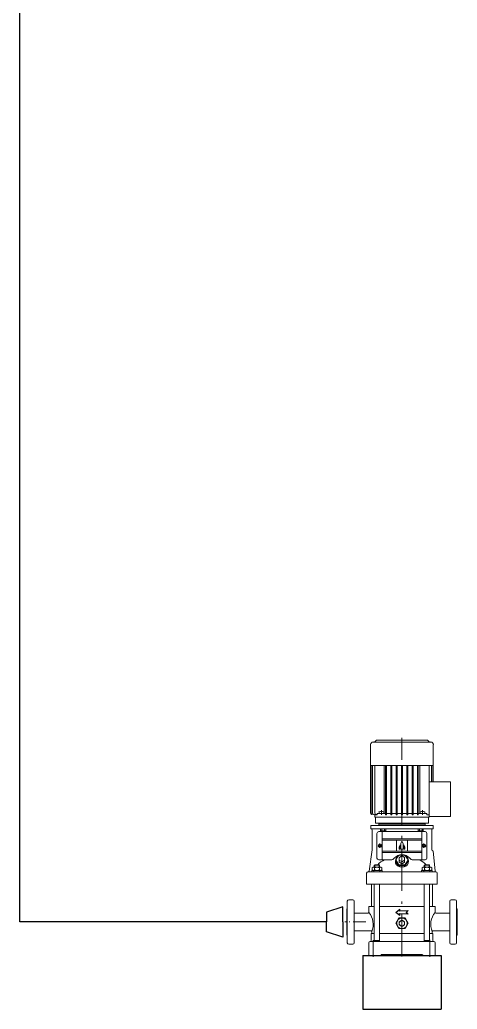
# Model space of a CAD drawing. Header units: millimetres. Extents: x 1783 to 21704, y 2913 to 17571.
# Drawn here: x 13793 to 14770, y 5190 to 7402 of the extents above; entities that cross this region are included whole.
import ezdxf

# ---------------------------------------------------------------- set-up
doc = ezdxf.new("R2010")
doc.units = ezdxf.units.MM
doc.linetypes.add('ACAD_ISO10W100', pattern=[18.7, 12, -3, 0.7, -3])
doc.layers.add('中心线', color=1, linetype='ACAD_ISO10W100', lineweight=18)
doc.layers.add('细实线', color=7, linetype='Continuous', lineweight=9)

# ---------------------------------------------------------------- blocks, each defined once
blk = doc.blocks.new('7656544323')
at = {"layer": '中心线', "ltscale": 10}
blk.add_line((28199, -24114.3), (28199, -23490), dxfattribs=at)
at = {"layer": '中心线', "ltscale": 2}
for p, q in [((28140.4, -23709.9), (28140.4, -23696.3)), ((28257.6, -23709.9), (28257.6, -23696.3))]:
    blk.add_line(p, q, dxfattribs=at)
at = {"layer": '中心线', "ltscale": 3}
blk.add_line((28302.4, -24015.8), (28361.6, -24015.8), dxfattribs=at)
at = {"layer": '细实线', "ltscale": 8}
for p, q in [((28120.3, -23502.1), (28126.6, -23497)), ((28126.6, -23497), (28271.5, -23497)), ((28277.8, -23502.1), (28271.5, -23497)), ((28109.6, -23615.5), (28109.6, -23509.6)), ((28117.1, -23502.1), (28280.9, -23502.1)), ((28288.5, -23704.8), (28288.5, -23509.6)), ((28110.9, -23615.5), (28110.9, -23568.9)), ((28114.8, -23615.5), (28114.8, -23568.9)), ((28121.9, -23716.3), (28121.9, -23568.9)), ((28148.4, -23568.9), (28148.4, -23706.2)), ((28152.4, -23568.9), (28152.4, -23710)), ((28154.9, -23568.9), (28154.9, -23710)), ((28167.5, -23568.9), (28167.5, -23710)), ((28170, -23568.9), (28170, -23710)), ((28182.6, -23568.9), (28182.6, -23710)), ((28185.2, -23568.9), (28185.2, -23710)), ((28197.8, -23568.9), (28197.8, -23710)), ((28200.3, -23568.9), (28200.3, -23710)), ((28212.9, -23568.9), (28212.9, -23710)), ((28215.4, -23568.9), (28215.4, -23710)), ((28228, -23568.9), (28228, -23710)), ((28230.6, -23568.9), (28230.6, -23710)), ((28243.2, -23568.9), (28243.2, -23710)), ((28245.7, -23568.9), (28245.7, -23710)), ((28249.7, -23568.9), (28249.7, -23706.2)), ((28276.1, -23704.8), (28276.1, -23568.9)), ((28283.2, -23704.8), (28283.2, -23568.9)), ((28287.2, -23704.8), (28287.2, -23568.9)), ((28060.4, -23615.5), (28060.4, -23715)), ((28121.9, -23615.5), (28060.4, -23615.5)), ((28121.9, -23715), (28060.4, -23715)), ((28121.9, -23710), (28128.5, -23710)), ((28121.9, -23716.3), (28276.5, -23716.3)), ((28123.4, -23733.9), (28123.4, -23716.3)), ((28128.5, -23706.2), (28152.4, -23706.2)), ((28128.5, -23710), (28128.5, -23706.2)), ((28133.5, -23706.2), (28133.5, -23702.3)), ((28147.4, -23706.2), (28147.4, -23702.3)), ((28152.4, -23710), (28154.9, -23710)), ((28154.9, -23706.2), (28167.5, -23706.2)), ((28167.5, -23710), (28170, -23710)), ((28170, -23706.2), (28182.6, -23706.2)), ((28182.6, -23710), (28185.2, -23710)), ((28185.2, -23706.2), (28197.8, -23706.2)), ((28197.8, -23710), (28200.3, -23710)), ((28200.3, -23706.2), (28212.9, -23706.2)), ((28215.4, -23710), (28212.9, -23710)), ((28228, -23706.2), (28215.4, -23706.2)), ((28230.6, -23710), (28228, -23710)), ((28243.2, -23706.2), (28230.6, -23706.2)), ((28245.7, -23710), (28243.2, -23710)), ((28269.6, -23706.2), (28245.7, -23706.2)), ((28250.7, -23706.2), (28250.7, -23702.3)), ((28264.5, -23706.2), (28264.5, -23702.3)), ((28269.6, -23710), (28269.6, -23706.2)), ((28269.6, -23710), (28273.8, -23708.3)), ((28276.5, -23710), (28269.6, -23710)), ((28273.4, -23710), (28280.3, -23708.5)), ((28274.6, -23733.9), (28274.6, -23716.3)), ((28275.9, -23710), (28284.1, -23708.5)), ((28285.3, -23708.5), (28276.5, -23710)), ((28276.5, -23710), (28276.5, -23716.3)), ((28274.6, -23733.9), (28123.4, -23733.9)), ((28132.9, -23736.4), (28132.9, -23733.9)), ((28138.2, -23750.3), (28138.2, -23754.8)), ((28141.8, -23750.3), (28141.8, -23754.8)), ((28149.1, -23750.3), (28149.1, -23754.8)), ((28152.8, -23750.3), (28152.8, -23754.8)), ((28245.3, -23750.3), (28245.3, -23754.8)), ((28248.9, -23750.3), (28248.9, -23754.8)), ((28256.2, -23750.3), (28256.2, -23754.8)), ((28259.9, -23750.3), (28259.9, -23754.8)), ((28265.2, -23736.4), (28265.2, -23733.9)), ((28127.8, -23762.8), (28127.8, -23833.3)), ((28132.8, -23757.7), (28265.2, -23757.7)), ((28138.2, -23754.8), (28139.2, -23755.3)), ((28139.2, -23755.3), (28151.8, -23755.3)), ((28142.2, -23757.7), (28142.2, -23838.4)), ((28142.2, -23778.2), (28255.9, -23778.2)), ((28152.8, -23754.8), (28151.8, -23755.3)), ((28245.3, -23754.8), (28246.3, -23755.3)), ((28258.9, -23755.3), (28246.3, -23755.3)), ((28255.9, -23757.7), (28255.9, -23838.4)), ((28259.9, -23754.8), (28258.9, -23755.3)), ((28270.3, -23762.8), (28270.3, -23833.3)), ((28131.2, -23797.1), (28135.2, -23797.1)), ((28135.2, -23799.1), (28131.2, -23799.1)), ((28135.2, -23797.1), (28135.2, -23795.4)), ((28137.2, -23795.4), (28135.2, -23795.4)), ((28135.2, -23800.7), (28135.2, -23799.1)), ((28137.2, -23800.7), (28135.2, -23800.7)), ((28137.2, -23795.4), (28137.2, -23797.1)), ((28137.2, -23797.1), (28141.2, -23797.1)), ((28137.2, -23799.1), (28137.2, -23800.7)), ((28141.2, -23799.1), (28137.2, -23799.1)), ((28142.2, -23782.2), (28255.9, -23782.2)), ((28183.2, -23782.2), (28183.2, -23813.9)), ((28214.9, -23813.9), (28214.9, -23782.2)), ((28260.8, -23797.1), (28256.8, -23797.1)), ((28256.8, -23799.1), (28260.8, -23799.1)), ((28260.8, -23795.4), (28262.8, -23795.4)), ((28260.8, -23795.4), (28260.8, -23797.1)), ((28260.8, -23799.1), (28260.8, -23800.7)), ((28260.8, -23800.7), (28262.8, -23800.7)), ((28262.8, -23797.1), (28262.8, -23795.4)), ((28266.8, -23797.1), (28262.8, -23797.1)), ((28262.8, -23799.1), (28266.8, -23799.1)), ((28262.8, -23800.7), (28262.8, -23799.1)), ((28142.2, -23813.9), (28255.9, -23813.9)), ((28142.2, -23817.9), (28255.9, -23817.9)), ((28113.9, -23860.8), (28117, -23859)), ((28113.9, -23867.4), (28113.9, -23860.8)), ((28138.5, -23859), (28117, -23859)), ((28120.2, -23853.9), (28121.5, -23852.7)), ((28120.2, -23853.9), (28120.2, -23859)), ((28135.3, -23853.9), (28120.2, -23853.9)), ((28120.8, -23860.8), (28120.8, -23867.4)), ((28121.3, -23852.8), (28121.3, -23859)), ((28134.1, -23852.7), (28121.5, -23852.7)), ((28132.8, -23838.4), (28167.4, -23838.4)), ((28135.3, -23853.9), (28134.1, -23852.7)), ((28134.2, -23852.8), (28134.2, -23859)), ((28134.7, -23860.8), (28134.7, -23867.4)), ((28135.3, -23853.9), (28135.3, -23859)), ((28138.5, -23859), (28135.3, -23859)), ((28141.6, -23860.8), (28138.5, -23859)), ((28141.6, -23867.4), (28141.6, -23860.8)), ((28230.7, -23838.4), (28265.2, -23838.4)), ((28256.5, -23860.8), (28259.5, -23859)), ((28256.5, -23867.4), (28256.5, -23860.8)), ((28259.5, -23859), (28281.1, -23859)), ((28259.5, -23859), (28262.7, -23859)), ((28262.7, -23853.9), (28264, -23852.7)), ((28262.7, -23853.9), (28262.7, -23859)), ((28262.7, -23853.9), (28277.9, -23853.9)), ((28263.4, -23860.8), (28263.4, -23867.4)), ((28263.9, -23852.8), (28263.9, -23859)), ((28264, -23852.7), (28276.6, -23852.7)), ((28277.9, -23853.9), (28276.6, -23852.7)), ((28276.7, -23852.8), (28276.7, -23859)), ((28277.2, -23860.8), (28277.2, -23867.4)), ((28277.9, -23853.9), (28277.9, -23859)), ((28284.1, -23860.8), (28281.1, -23859)), ((28284.1, -23867.4), (28284.1, -23860.8)), ((28142.9, -23869.1), (28112.6, -23869.1)), ((28112.6, -23869.1), (28112.6, -23872.5)), ((28113.9, -23867.4), (28117, -23869.1)), ((28119.2, -23869.1), (28119.2, -23872.5)), ((28141.6, -23869.1), (28135.3, -23869.1)), ((28136.3, -23869.1), (28136.3, -23872.5)), ((28141.6, -23867.4), (28138.5, -23869.1)), ((28142.9, -23869.1), (28142.9, -23872.5)), ((28255.2, -23869.1), (28285.4, -23869.1)), ((28255.2, -23869.1), (28255.2, -23872.5)), ((28256.5, -23867.4), (28259.5, -23869.1)), ((28256.5, -23869.1), (28262.7, -23869.1)), ((28261.8, -23869.1), (28261.8, -23872.5)), ((28278.8, -23869.1), (28278.8, -23872.5)), ((28284.1, -23867.4), (28281.1, -23869.1)), ((28285.4, -23869.1), (28285.4, -23872.5)), ((28120.2, -23907.8), (28120.2, -24071.2)), ((28135.3, -23907.8), (28135.3, -24071.2)), ((28262.7, -23907.8), (28262.7, -24071.2)), ((28277.9, -23907.8), (28277.9, -24071.2)), ((28121.5, -24068.7), (28121.5, -24071.2)), ((28134.1, -24068.7), (28134.1, -24071.2)), ((28264, -24068.7), (28264, -24071.2)), ((28276.6, -24068.7), (28276.6, -24071.2))]:
    blk.add_line(p, q, dxfattribs=at)
at = {"layer": '细实线'}
for p, q in [((28109.6, -23568.9), (28288.5, -23568.9)), ((28110.2, -23740.2), (28287.9, -23740.2)), ((28110.2, -23740.2), (28110.2, -23750.3)), ((28110.2, -23750.3), (28254.4, -23750.3)), ((28287.9, -23750.3), (28125.5, -23750.3)), ((28132.9, -23736.4), (28265.2, -23736.4)), ((28132.9, -23736.4), (28132.9, -23740.2)), ((28265.2, -23736.4), (28265.2, -23740.2)), ((28287.9, -23740.2), (28287.9, -23750.3)), ((28114.3, -23809.5), (28114.3, -23752.8)), ((28283.8, -23809.5), (28283.8, -23752.8)), ((28191, -23801.9), (28194, -23795.5)), ((28191, -23801.9), (28191, -23807.6)), ((28191, -23807.6), (28194, -23807.6)), ((28194, -23795.5), (28194, -23807.6)), ((28195.9, -23791.6), (28199, -23785)), ((28195.9, -23791.6), (28195.9, -23807.6)), ((28195.9, -23807.6), (28202.2, -23807.6)), ((28199, -23785), (28202.2, -23791.6)), ((28202.2, -23791.6), (28202.2, -23807.6)), ((28204.1, -23795.5), (28207.1, -23801.9)), ((28204.1, -23795.5), (28204.1, -23807.6)), ((28204.1, -23807.6), (28207.1, -23807.6)), ((28207.1, -23801.9), (28207.1, -23807.6)), ((28110.2, -23813.3), (28104.7, -23870.2)), ((28110.5, -23813.3), (28110.2, -23813.3)), ((28191.5, -23843.8), (28191.5, -23832.8)), ((28192.8, -23830.6), (28197.9, -23828)), ((28205.2, -23830.6), (28200.2, -23828)), ((28206.6, -23843.8), (28206.6, -23832.8)), ((28283.8, -23809.5), (28292.6, -23870.4)), ((28182, -23840.1), (28182, -23842.3)), ((28182, -23843), (28189.6, -23854.8)), ((28190.3, -23853), (28190.3, -23854.8)), ((28191.5, -23839.5), (28197.8, -23843.1)), ((28192.7, -23846), (28197.8, -23848.9)), ((28199, -23844.1), (28199, -23848.1)), ((28206.6, -23839.5), (28200.3, -23843.1)), ((28205.3, -23846), (28200.3, -23848.9)), ((28207.8, -23852.8), (28207.8, -23855.1)), ((28216.1, -23842.9), (28208.5, -23854.8)), ((28216.1, -23840.2), (28216.1, -23842.3)), ((28098.2, -23907.8), (28098.2, -23876.3)), ((28102.2, -23872.5), (28102, -23872.5)), ((28102.2, -23872.5), (28296, -23872.5)), ((28299.8, -23907.8), (28299.8, -23876.3)), ((28098.2, -23907.8), (28299.8, -23907.8)), ((28107, -23907.8), (28111.5, -23907.8)), ((28112.1, -23970.4), (28112.1, -23907.8)), ((28299.8, -23907.8), (28199, -23907.8)), ((28286, -23970.4), (28286, -23907.8)), ((28291, -23907.8), (28286.6, -23907.8)), ((28043.1, -23956.1), (28043.1, -24075.5)), ((28047.1, -23952.1), (28058.9, -23952.1)), ((28062.9, -24075.5), (28062.9, -23956.1)), ((28104.5, -23971.7), (28120.2, -23971.7)), ((28104.5, -23971.7), (28104.5, -23988.7)), ((28112.7, -23971.7), (28111.5, -23971.7)), ((28112.1, -23970.4), (28112.7, -23970.4)), ((28112.7, -23971.7), (28112.7, -23970.4)), ((28135.3, -23971.7), (28262.7, -23971.7)), ((28277.9, -23971.7), (28293.5, -23971.7)), ((28286, -23970.4), (28285.3, -23970.4)), ((28285.3, -23970.4), (28285.3, -23971.7)), ((28286.6, -23971.7), (28285.3, -23971.7)), ((28293.5, -23971.7), (28293.5, -23988.7)), ((28335.1, -24075.5), (28335.1, -23956.1)), ((28350.9, -23952.1), (28339.1, -23952.1)), ((28354.9, -23956.1), (28354.9, -24075.5)), ((28041.5, -23979.2), (28042.8, -23978)), ((28041.5, -23979.2), (28041.5, -24052.3)), ((28043.1, -23978), (28042.8, -23978)), ((28102.6, -23990.6), (28063.6, -23990.6)), ((28295.4, -23990.6), (28335.1, -23990.6)), ((28335.1, -24053.6), (28335.1, -23978)), ((28356.5, -23979.2), (28355.3, -23978)), ((28356.5, -23979.2), (28356.5, -24052.3)), ((28041.5, -24052.3), (28042.8, -24053.6)), ((28042.8, -24053.6), (28043.1, -24053.6)), ((28110.8, -24041), (28063.6, -24041)), ((28110.8, -24068.7), (28110.8, -24048.5)), ((28112.7, -24048.5), (28110.8, -24048.5)), ((28112.7, -24042.9), (28112.7, -24048.5)), ((28112.7, -24048.5), (28120.2, -24048.5)), ((28135.3, -24048.5), (28262.7, -24048.5)), ((28277.9, -24048.5), (28285.3, -24048.5)), ((28285.3, -24042.9), (28285.3, -24048.5)), ((28285.3, -24048.5), (28287.2, -24048.5)), ((28287.2, -24041), (28335.1, -24041)), ((28287.2, -24068.7), (28287.2, -24048.5)), ((28356.5, -24052.3), (28355.3, -24053.6)), ((28047.1, -24079.5), (28058.9, -24079.5)), ((28104.5, -24108.4), (28104.5, -24075)), ((28108.3, -24071.2), (28108.3, -24071.2)), ((28108.3, -24071.2), (28289.7, -24071.2)), ((28120.2, -24068.7), (28135.3, -24068.7)), ((28262.7, -24068.7), (28277.9, -24068.7)), ((28289.7, -24071.2), (28289.7, -24071.2)), ((28293.5, -24108.4), (28293.5, -24075)), ((28350.9, -24079.5), (28339.1, -24079.5)), ((28104.5, -24111.5), (28104.5, -24108.4)), ((28104.5, -24111.5), (28138.5, -24111.5)), ((28138.5, -24111.5), (28138.5, -24111.5)), ((28141.1, -24109), (28199, -24109)), ((28257, -24109), (28199, -24109)), ((28293.5, -24111.5), (28259.5, -24111.5)), ((28259.5, -24111.5), (28259.5, -24111.5)), ((28293.5, -24111.5), (28293.5, -24108.4))]:
    blk.add_line(p, q, dxfattribs=at)
at = {"layer": '细实线', "ltscale": 0.2}
for p, q in [((28205, -23984), (28181.5, -23983.1)), ((28181.5, -23983.1), (28186, -23988.4)), ((28186, -23988.4), (28181.5, -23993.8)), ((28205, -23992.9), (28181.5, -23993.8)), ((28205.9, -23984.9), (28183.4, -23984)), ((28183.4, -23984), (28187.2, -23988.4)), ((28187.2, -23988.4), (28183.4, -23992.8)), ((28205.9, -23992), (28183.4, -23992.8)), ((28216.6, -23988.4), (28205, -23979.3)), ((28205, -23979.3), (28205, -23984)), ((28216.6, -23988.4), (28205, -23997.6)), ((28205, -23992.9), (28205, -23997.6)), ((28215.2, -23988.4), (28205.9, -23981.1)), ((28205.9, -23981.1), (28205.9, -23984.9)), ((28215.2, -23988.4), (28205.9, -23995.7)), ((28205.9, -23992), (28205.9, -23995.7))]:
    blk.add_line(p, q, dxfattribs=at)
at = {"layer": '细实线', "ltscale": 2}
for p, q in [((28119.1, -24115.6), (28119.1, -24066.6)), ((28281.5, -24115.6), (28281.5, -24068))]:
    blk.add_line(p, q, dxfattribs=at)
at = {"layer": '细实线', "ltscale": 8}
for points in [[(28190.3, -24004.4), (28181.6, -24019.6), (28190.3, -24034.7), (28207.8, -24034.7), (28216.5, -24019.6), (28207.8, -24004.4)], [(28191.5, -24023.9), (28199, -24028.3), (28206.6, -24023.9), (28206.6, -24015.2), (28199, -24010.8), (28191.5, -24015.2)]]:
    blk.add_lwpolyline(points, close=True, dxfattribs=at)
for centre, radius in [((28136.2, -23798.1), 5.09), ((28261.8, -23798.1), 5.09), ((28199, -24019.6), 15.1), ((28199, -24019.6), 7.56)]:
    blk.add_circle(centre, radius, dxfattribs=at)
for centre, radius, start, end in [((28117.1, -23509.6), 7.56, 90, 180), ((28280.9, -23509.6), 7.56, 0, 90), ((28134.8, -23702.3), 1.26, 107.3848, 180), ((28140.4, -23720.4), 20.2, 72.6152, 107.3848), ((28146.1, -23702.3), 1.26, 0, 72.6152), ((28251.9, -23702.3), 1.26, 107.3848, 180), ((28257.6, -23720.4), 20.2, 72.6152, 107.3848), ((28263.3, -23702.3), 1.26, 0, 72.6152), ((28272.3, -23704.8), 3.78, 292.3021, 0), ((28279.4, -23704.8), 3.78, 282.4912, 0), ((28283.4, -23704.8), 3.78, 280.2731, 0), ((28284.7, -23704.8), 3.78, 279.5517, 0), ((28132.8, -23762.8), 5.06, 90, 180), ((28140, -23752.1), 3.27, 236.2674, 303.7326), ((28145.5, -23743.1), 12.3, 252.7603, 287.2397), ((28150.9, -23752.1), 3.27, 236.2674, 303.7326), ((28247.1, -23752.1), 3.27, 236.2674, 303.7326), ((28252.6, -23743.1), 12.3, 252.7603, 287.2397), ((28258, -23752.1), 3.27, 236.2674, 303.7326), ((28265.2, -23762.8), 5.06, 0, 90), ((28132.8, -23833.3), 5.06, 180, 270), ((28265.2, -23833.3), 5.06, 270, 0), ((28117.4, -23865.7), 5.98, 54.6856, 125.3144), ((28127.8, -23881.9), 22.2, 71.84, 108.16), ((28138.1, -23865.7), 5.98, 54.6856, 125.3144), ((28259.9, -23865.7), 5.98, 54.6856, 125.3144), ((28270.3, -23881.9), 22.2, 71.84, 108.16), ((28280.7, -23865.7), 5.98, 54.6856, 125.3144), ((28117.4, -23862.5), 5.98, 234.6856, 305.3144), ((28127.8, -23846.3), 22.2, 251.84, 288.16), ((28138.1, -23862.5), 5.98, 234.6856, 305.3144), ((28259.9, -23862.5), 5.98, 234.6856, 305.3144), ((28270.3, -23846.3), 22.2, 251.84, 288.16), ((28280.7, -23862.5), 5.98, 234.6856, 305.3144)]:
    blk.add_arc(centre, radius, start, end, dxfattribs=at)
at = {"layer": '细实线'}
for centre, radius, start, end in [((28111.8, -23752.8), 2.52, 0, 90), ((28286.3, -23752.8), 2.52, 90, 180), ((28287.5, -23806), 3.78, 180, 188.5106), ((28110.5, -23809.5), 3.78, 270, 0), ((28167.4, -23825.8), 12.6, 270, 319.3766), ((28199, -23852.9), 29.1, 40.6234, 139.3766), ((28240.4, -23867.3), 65.1, 141.1369, 153.2405), ((28191.7, -23828.1), 2.52, 100.9788, 141.1369), ((28199, -23865.9), 41.1, 79.0212, 100.9788), ((28194, -23832.8), 2.52, 117.3189, 180), ((28199, -23830.2), 2.52, 62.6811, 117.3189), ((28204.1, -23832.8), 2.52, 0, 62.6811), ((28206.4, -23828.1), 2.52, 38.8631, 79.0212), ((28157.6, -23867.3), 65.1, 26.7556, 38.8631), ((28230.7, -23825.8), 12.6, 220.6234, 270), ((28172.7, -23890.1), 56.7, 114.1055, 138.6378), ((28184.5, -23839.2), 2.52, 153.2405, 217.9542), ((28120, -23889.5), 79.3, 28.7973, 37.9542), ((28191.7, -23850.1), 2.52, 208.7973, 275.3508), ((28191.7, -23853.5), 2.52, 212.4986, 270), ((28194, -23843.8), 2.52, 180, 240), ((28199, -23937.3), 81.7, 84.8364, 95.1604), ((28199, -23928.1), 75.9, 84.6459, 95.3508), ((28199, -23840.9), 2.52, 240, 300), ((28199, -23846.8), 2.52, 240, 300), ((28204.1, -23843.8), 2.52, 300, 0), ((28206.3, -23850.1), 2.52, 264.6459, 331.0788), ((28206.4, -23853.5), 2.52, 270, 327.5014), ((28280, -23890.7), 81.6, 142.1717, 151.0788), ((28213.5, -23839.2), 2.52, 322.1717, 26.7556), ((28225.4, -23890.1), 56.7, 41.3622, 65.8945), ((28102, -23876.3), 3.78, 90, 180), ((28102.2, -23870), 2.52, 270, 354.5309), ((28295.1, -23870), 2.52, 188.7691, 270), ((28296, -23876.3), 3.78, 0, 90), ((28047.1, -23956.1), 4, 90, 180), ((28058.9, -23956.1), 4, 0, 90), ((28339.1, -23956.1), 4, 90, 180), ((28350.9, -23956.1), 4, 0, 90), ((28102.6, -23988.7), 1.89, 270, 0), ((28064.9, -24022.4), 52, 336.8011, 40.3907), ((28333.1, -24022.4), 52, 139.6093, 203.1989), ((28295.4, -23988.7), 1.89, 180, 270), ((28110.8, -24042.9), 1.89, 0, 90), ((28287.2, -24042.9), 1.89, 90, 180), ((28047.1, -24075.5), 4, 180, 270), ((28058.9, -24075.5), 4, 270, 0), ((28108.3, -24075), 3.78, 90, 180), ((28108.3, -24068.7), 2.52, 270, 0), ((28289.7, -24068.7), 2.52, 180, 270), ((28289.7, -24075), 3.78, 0, 90), ((28339.1, -24075.5), 4, 180, 270), ((28350.9, -24075.5), 4, 270, 0), ((28141.1, -24111.5), 2.52, 90, 180), ((28257, -24111.5), 2.52, 0, 90)]:
    blk.add_arc(centre, radius, start, end, dxfattribs=at)
blk.add_ellipse((28199, -23842.3), major_axis=(-18.9, 0), ratio=0.906308, start_param=5.329201, end_param=10.378762, dxfattribs=at)

msp = doc.modelspace()

# ---------------------------------------------------------------- linework, layer by layer
for p, q in [((13793.024, 5384.938), (13793.024, 9241.251)), ((14514.68, 5418.619), (14478.211, 5406.908)), ((14478.211, 5406.908), (14478.211, 5384.938)), ((14514.68, 5384.938), (14514.68, 5418.619)), ((14478.211, 5384.938), (13793.024, 5384.938)), ((14478.211, 5362.967), (14478.211, 5384.938)), ((14514.68, 5384.938), (14514.68, 5351.256)), ((14514.68, 5351.256), (14478.211, 5362.967)), ((14559.359, 5309.939), (14733.825, 5309.939)), ((14559.359, 5309.939), (14559.359, 5189.939)), ((14733.825, 5309.939), (14733.825, 5189.939)), ((14559.359, 5189.939), (14733.825, 5189.939))]:
    msp.add_line(p, q)

# ---------------------------------------------------------------- block references
at = {"xscale": -0.7832, "yscale": 0.7832, "zscale": 0.7832}
msp.add_blockref('7656544323', (36732.071, 24194.101), dxfattribs=at)

doc.saveas('drawing.dxf')
